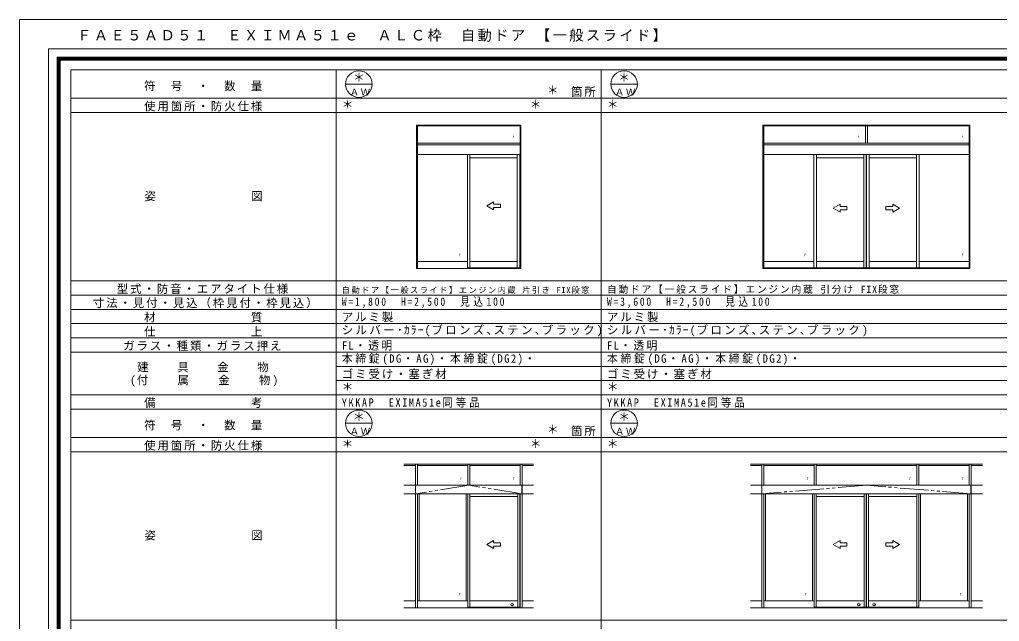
# Model space of a CAD drawing. Units: millimetres, scale not verified. Extents: x -14850 to 14850, y -10500 to 10500.
# Drawn here: x -14850 to 2332, y -65 to 10500 of the extents above; entities that cross this region are included whole.
import ezdxf
from ezdxf.enums import TextEntityAlignment as Align

# ---------------------------------------------------------------- set-up
doc = ezdxf.new("R2010")
doc.units = ezdxf.units.MM
doc.header["$LTSCALE"] = 50
doc.linetypes.add('USER1', pattern=[15, 10, -1, 1, -1, 1, -1])
doc.layers.add('0-0_0', color=7, linetype='Continuous')
doc.layers.add('0-1_USER1', color=7, linetype='Continuous', lineweight=18)
doc.layers.add('0-2_YKK_ZWAK', color=4, linetype='Continuous', lineweight=18)
doc.styles.add('ＭＳ ゴシック', font='')
doc.styles.get('ＭＳ ゴシック').set_extended_font_data('MS Gothic')

msp = doc.modelspace()

# ---------------------------------------------------------------- linework, layer by layer
at = {"layer": '0-1_USER1'}
for p, q in [((-14850, -10500), (-14850, 10500)), ((-14850, 10500), (14850, 10500)), ((-14340.23, -9999.25), (-14340.23, 9987.41)), ((-14340.23, 9987.41), (14340.79, 9987.41)), ((-14190.23, -9849.81), (-14190.23, 9837.97)), ((-14190.23, 9837.97), (14190.23, 9837.97)), ((-14177.82, -9837.41), (-14177.82, 9825.57)), ((-14177.82, 9825.57), (14177.82, 9825.57)), ((-14164.85, -9825), (-14164.85, 9812.59)), ((-14164.85, 9812.59), (14165.42, 9812.59)), ((-14152.44, -9812.03), (-14152.44, 9799.62)), ((-14152.44, 9799.62), (14152.44, 9799.62)), ((-14140.04, -9799.06), (-14140.04, 9787.22)), ((-14140.04, 9787.22), (14140.04, 9787.22)), ((-13949.96, -8247.06), (-13949.96, 9617.94)), ((-13949.96, 9617.94), (13950.04, 9617.94)), ((-9299.96, -8247.06), (-9299.96, 9617.94)), ((-4649.96, -8247.06), (-4649.96, 9617.94)), ((-9133.29, 9367.94), (-8666.63, 9367.94)), ((-4483.29, 9367.94), (-4016.63, 9367.94)), ((-13949.96, 9117.94), (13950.04, 9117.94)), ((-13949.96, 8867.94), (13950.04, 8867.94)), ((-13949.96, 5912.94), (13950.04, 5912.94)), ((-13949.96, 5662.94), (13950.04, 5662.94)), ((-13949.96, 5412.94), (13950.04, 5412.94)), ((-13949.96, 5162.94), (13950.04, 5162.94)), ((-13949.96, 4912.94), (13950.04, 4912.94)), ((-13949.96, 4662.94), (13950.04, 4662.94)), ((-9299.96, 4412.94), (13950.04, 4412.94)), ((-9299.96, 4162.94), (13950.04, 4162.94)), ((-13949.96, 3912.94), (13950.04, 3912.94)), ((-13949.96, 3662.94), (13950.04, 3662.94)), ((-9133.29, 3412.94), (-8666.63, 3412.94)), ((-4483.29, 3412.94), (-4016.63, 3412.94)), ((-13949.96, 3162.94), (13950.04, 3162.94)), ((-13949.96, 2912.94), (13950.04, 2912.94)), ((-13949.96, -42.06), (13950.04, -42.06))]:
    msp.add_line(p, q, dxfattribs=at)
for centre in [(-8899.96, 9367.94), (-4249.96, 9367.94), (-8899.96, 3412.94), (-4249.96, 3412.94)]:
    msp.add_circle(centre, 233.33, dxfattribs=at)
at = {"layer": '0-2_YKK_ZWAK'}
for p, q in [((-6060.76, 8647.94), (-7889.16, 8647.94)), ((-7889.16, 6132.94), (-7889.16, 8647.94)), ((-7874.16, 6132.94), (-7874.16, 8647.94)), ((-6074.16, 8632.94), (-7874.16, 8632.94)), ((-6074.16, 6132.94), (-6074.16, 8647.94)), ((-6060.76, 6132.94), (-6060.76, 8647.94)), ((-1814.96, 6132.94), (-1814.96, 8647.94)), ((1815.04, 8647.94), (-1814.96, 8647.94)), ((-1799.96, 6132.94), (-1799.96, 8647.94)), ((1800.04, 8632.94), (-1799.96, 8632.94)), ((-17.46, 8632.94), (-17.46, 8332.94)), ((17.54, 8632.94), (17.54, 8332.94)), ((1800.04, 6132.94), (1800.04, 8647.94)), ((1800.04, 6132.94), (1800.04, 8647.94)), ((1815.04, 6132.94), (1815.04, 8647.94)), ((-6074.16, 8332.94), (-7874.16, 8332.94)), ((-6074.16, 8302.94), (-7874.16, 8302.94)), ((-6074.16, 8298.94), (-7874.16, 8298.94)), ((1800.04, 8332.94), (-1799.96, 8332.94)), ((1800.04, 8302.94), (-1799.96, 8302.94)), ((1800.04, 8298.94), (-1799.96, 8298.94)), ((-6074.16, 8132.94), (-7874.16, 8132.94)), ((-6996.66, 8132.94), (-6996.66, 6142.94)), ((-6951.66, 8132.94), (-6951.66, 6142.94)), ((-6124.16, 6142.94), (-6124.16, 8132.94)), ((-6079.16, 6142.94), (-6079.16, 8132.94)), ((1800.04, 8132.94), (-1799.96, 8132.94)), ((-922.46, 8132.94), (-922.46, 6142.94)), ((-877.46, 8132.94), (-877.46, 6142.94)), ((-47.46, 6142.94), (-47.46, 8132.94)), ((-2.46, 6142.94), (-2.46, 8132.94)), ((2.54, 6142.94), (2.54, 8132.94)), ((47.54, 6142.94), (47.54, 8132.94)), ((877.54, 8132.94), (877.54, 6142.94)), ((922.54, 8132.94), (922.54, 6142.94)), ((-6124.16, 8072.93), (-6951.66, 8072.93)), ((-47.46, 8072.93), (-877.46, 8072.93)), ((47.54, 8072.93), (877.54, 8072.93)), ((-6657.91, 7229.83), (-6537.91, 7299.11)), ((-6657.91, 7229.83), (-6537.91, 7160.55)), ((-6537.91, 7259.83), (-6537.91, 7299.11)), ((-6537.91, 7259.83), (-6417.91, 7259.83)), ((-6417.91, 7259.83), (-6417.91, 7199.83)), ((-582.46, 7188.94), (-462.46, 7258.23)), ((-462.46, 7218.94), (-462.46, 7258.23)), ((-462.46, 7218.94), (-342.46, 7218.94)), ((-342.46, 7218.94), (-342.46, 7158.94)), ((342.54, 7218.94), (342.54, 7158.94)), ((462.54, 7218.94), (342.54, 7218.94)), ((462.54, 7218.94), (462.54, 7258.23)), ((582.54, 7188.94), (462.54, 7258.23)), ((-6537.91, 7160.55), (-6537.91, 7199.83)), ((-6417.91, 7199.83), (-6537.91, 7199.83)), ((-582.46, 7188.94), (-462.46, 7119.66)), ((-462.46, 7119.66), (-462.46, 7158.94)), ((-342.46, 7158.94), (-462.46, 7158.94)), ((342.54, 7158.94), (462.54, 7158.94)), ((582.54, 7188.94), (462.54, 7119.66)), ((462.54, 7119.66), (462.54, 7158.94)), ((-7874.16, 6252.94), (-6996.66, 6252.94)), ((-6951.66, 6252.94), (-6124.16, 6252.94)), ((-922.46, 6252.94), (-1799.96, 6252.94)), ((-877.46, 6252.94), (-47.46, 6252.94)), ((877.54, 6252.94), (47.54, 6252.94)), ((922.54, 6252.94), (1800.04, 6252.94)), ((-7889.16, 6132.94), (-6060.76, 6132.94)), ((-6996.66, 6142.94), (-6996.66, 6132.94)), ((-6996.66, 6142.94), (-6079.16, 6142.94)), ((-6951.66, 6132.94), (-6951.66, 6142.94)), ((-1814.96, 6132.94), (1815.04, 6132.94)), ((-1799.96, 6142.94), (1800.04, 6142.94)), ((-8109.16, 2695.44), (-5839.16, 2695.44)), ((-7909.16, 2670.44), (-8109.16, 2670.44)), ((-7909.16, 175.44), (-7909.16, 2695.44)), ((-7874.16, 2325.44), (-7874.16, 2695.44)), ((-7874.16, 2670.44), (-6991.66, 2670.44)), ((-6991.66, 2325.44), (-6991.66, 2695.44)), ((-6956.66, 2325.44), (-6956.66, 2695.44)), ((-6956.66, 2670.44), (-6078.66, 2670.44)), ((-6074.16, 2670.44), (-6078.66, 2670.44)), ((-6074.16, 2325.44), (-6074.16, 2695.44)), ((-6039.16, 175.44), (-6039.16, 2695.44)), ((-6039.16, 2670.44), (-5839.16, 2670.44)), ((-2034.96, 2695.44), (2035.04, 2695.44)), ((-1834.96, 2670.44), (-2034.96, 2670.44)), ((-1834.96, 175.44), (-1834.96, 2695.44)), ((-1799.96, 2325.44), (-1799.96, 2695.44)), ((-1799.96, 2670.44), (-917.46, 2670.44)), ((-917.46, 2325.44), (-917.46, 2695.44)), ((-882.46, 2325.44), (-882.46, 2695.44)), ((-882.46, 2670.44), (0.04, 2670.44)), ((882.54, 2670.44), (0.04, 2670.44)), ((882.54, 2325.44), (882.54, 2695.44)), ((917.54, 2325.44), (917.54, 2695.44)), ((1800.04, 2670.44), (917.54, 2670.44)), ((1800.04, 2325.44), (1800.04, 2695.44)), ((1835.04, 175.44), (1835.04, 2695.44)), ((1835.04, 2670.44), (2035.04, 2670.44)), ((-7909.16, 2325.44), (-8109.16, 2325.44)), ((-7909.16, 2325.44), (-6039.16, 2325.44)), ((-7906.16, 2175.44), (-7906.16, 2325.44)), ((-6042.16, 2175.44), (-6042.16, 2325.44)), ((-6039.16, 2325.44), (-5839.16, 2325.44)), ((-1834.96, 2325.44), (-2034.96, 2325.44)), ((-1834.96, 2325.44), (1835.04, 2325.44)), ((-1831.96, 2175.44), (-1831.96, 2325.44)), ((1832.04, 2175.44), (1832.04, 2325.44)), ((1835.04, 2325.44), (2035.04, 2325.44)), ((-7909.16, 2175.44), (-8109.16, 2175.44)), ((-7909.16, 2175.44), (-6039.16, 2175.44)), ((-7874.16, 175.44), (-7874.16, 2175.44)), ((-7844.16, 295.44), (-7844.16, 2175.44)), ((-7021.66, 295.44), (-7021.66, 2175.44)), ((-6991.66, 175.44), (-6991.66, 2175.44)), ((-6956.66, 175.44), (-6956.66, 2175.44)), ((-6956.66, 2127.94), (-6114.16, 2127.94)), ((-6114.16, 185.44), (-6114.16, 2175.44)), ((-6079.16, 185.44), (-6079.16, 2175.44)), ((-6074.16, 175.44), (-6074.16, 2175.44)), ((-6074.16, 185.44), (-6074.16, 2175.44)), ((-6039.16, 2175.44), (-5839.16, 2175.44)), ((-1834.96, 2175.44), (-2034.96, 2175.44)), ((-1834.96, 2175.44), (1835.04, 2175.44)), ((-1799.96, 175.44), (-1799.96, 2175.44)), ((-1769.96, 295.44), (-1769.96, 2175.44)), ((-947.46, 295.44), (-947.46, 2175.44)), ((-917.46, 175.44), (-917.46, 2175.44)), ((-882.46, 175.44), (-882.46, 2175.44)), ((-882.46, 2127.94), (-37.46, 2127.94)), ((-37.46, 185.44), (-37.46, 2175.44)), ((-2.46, 185.44), (-2.46, 2175.44)), ((2.54, 185.44), (2.54, 2175.44)), ((37.54, 185.44), (37.54, 2175.44)), ((882.54, 2127.94), (37.54, 2127.94)), ((882.54, 175.44), (882.54, 2175.44)), ((917.54, 175.44), (917.54, 2175.44)), ((947.54, 295.44), (947.54, 2175.44)), ((1770.04, 295.44), (1770.04, 2175.44)), ((1800.04, 175.44), (1800.04, 2175.44)), ((1835.04, 2175.44), (2035.04, 2175.44)), ((-6657.91, 1285.14), (-6537.91, 1354.42)), ((-6657.91, 1285.14), (-6537.91, 1215.86)), ((-6537.91, 1315.14), (-6537.91, 1354.42)), ((-6537.91, 1315.14), (-6417.91, 1315.14)), ((-6537.91, 1215.86), (-6537.91, 1255.14)), ((-6417.91, 1255.14), (-6537.91, 1255.14)), ((-6417.91, 1315.14), (-6417.91, 1255.14)), ((-582.46, 1283.96), (-462.46, 1353.24)), ((-582.46, 1283.96), (-462.46, 1214.68)), ((-580.41, 1285.14), (-541.99, 1307.67)), ((-462.46, 1313.96), (-462.46, 1353.24)), ((-462.46, 1313.96), (-342.46, 1313.96)), ((-462.46, 1214.68), (-462.46, 1253.96)), ((-342.46, 1253.96), (-462.46, 1253.96)), ((-342.46, 1313.96), (-342.46, 1253.96)), ((342.54, 1315.14), (342.54, 1255.14)), ((462.54, 1315.14), (342.54, 1315.14)), ((342.54, 1255.14), (462.54, 1255.14)), ((462.54, 1315.14), (462.54, 1354.42)), ((582.54, 1285.14), (462.54, 1354.42)), ((582.54, 1285.14), (462.54, 1215.86)), ((462.54, 1215.86), (462.54, 1255.14)), ((582.54, 1285.14), (544.12, 1307.67)), ((-7909.16, 295.44), (-8109.16, 295.44)), ((-8109.16, 175.44), (-6078.66, 175.44)), ((-7874.16, 295.44), (-6991.66, 295.44)), ((-6991.66, 185.44), (-6079.16, 185.44)), ((-6956.66, 295.44), (-6114.16, 295.44)), ((-5839.16, 175.44), (-6078.66, 175.44)), ((-6039.16, 295.44), (-5839.16, 295.44)), ((-1834.96, 295.44), (-2034.96, 295.44)), ((-2034.96, 175.44), (0.04, 175.44)), ((-1799.96, 295.44), (-917.46, 295.44)), ((-917.46, 185.44), (-2.46, 185.44)), ((-882.46, 295.44), (-37.46, 295.44)), ((2035.04, 175.44), (0.04, 175.44)), ((917.54, 185.44), (2.54, 185.44)), ((882.54, 295.44), (37.54, 295.44)), ((1800.04, 295.44), (917.54, 295.44)), ((1835.04, 295.44), (2035.04, 295.44))]:
    msp.add_line(p, q, dxfattribs=at)
at = {"layer": '0-2_YKK_ZWAK', "linetype": 'USER1'}
for p, q in [((-6974.16, 2325.44), (-7909.16, 2175.44)), ((-6039.16, 2175.44), (-6974.16, 2325.44)), ((0.04, 2325.44), (-1834.96, 2175.44)), ((1835.04, 2175.44), (0.04, 2325.44))]:
    msp.add_line(p, q, dxfattribs=at)
at = {"layer": '0-2_YKK_ZWAK'}
for centre in [(-6213.16, 230.52), (-134.46, 230.52), (134.54, 230.52)]:
    msp.add_circle(centre, 22, dxfattribs=at)

# ---------------------------------------------------------------- texts
at = {"layer": '0-0_0', "style": 'ＭＳ ゴシック'}
for p in [(-8999.96, 9367.94), (-4349.96, 9367.94), (-5599.96, 9142.94), (-9199.96, 8892.94), (-5899.96, 8892.94), (-4549.96, 8892.94), (-9199.96, 3937.94), (-4549.96, 3937.94), (-8999.96, 3412.94), (-4349.96, 3412.94), (-5599.96, 3187.94), (-9199.96, 2937.94), (-5899.96, 2937.94), (-4549.96, 2937.94)]:
    msp.add_text('＊', height=146.6, dxfattribs=at).set_placement(p, align=Align.BOTTOM_LEFT)
at = {"layer": '0-0_0', "attachment_point": 7, "style": 'ＭＳ ゴシック'}
for s, insert, char_height in [('\\T1.17;ＦＡＥ５ＡＤ５１\u3000ＥＸＩＭＡ５１ｅ\u3000ＡＬＣ枠\u3000自動ドア\\~【一般スライド】', (-13840.23, 10112.41), 183.3), ('\\T1.19;自動ドア【一般スライド】エンジン内蔵\\~引分け\\~FIX段窓', (-4549.96, 5687.94), 124.6), ('\\T1.19;自動ドア【一般スライド】エンジン内蔵\\~片引き\\~FIX段窓', (-9199.96, 5687.94), 102.6), ('\\T1.36;\\W0.85;W=1,800\\~\\~H=2,500\\~\\~見込100', (-9199.96, 5437.94), 146.6), ('\\T1.36;\\W0.85;W=3,600\\~\\~H=2,500\\~\\~見込100', (-4549.96, 5437.94), 146.6), ('\\T1.17;アルミ製', (-9199.96, 5187.94), 146.6), ('\\T1.17;アルミ製', (-4549.96, 5187.94), 146.6), ('\\T1.21;シルバー･ｶﾗｰ(ブロンズ､ステン､ブラック)', (-9199.96, 4937.94), 146.6), ('\\T1.21;シルバー･ｶﾗｰ(ブロンズ､ステン､ブラック)', (-4549.96, 4937.94), 146.6), ('\\T1.22;\\W0.95;FL・透明', (-9199.96, 4687.94), 146.6), ('\\T1.22;\\W0.95;FL・透明', (-4549.96, 4687.94), 146.6), ('\\T1.25;\\W0.95;本締錠(DG・AG)・本締錠(DG2)・', (-9199.96, 4437.94), 146.6), ('\\T1.25;\\W0.95;本締錠(DG・AG)・本締錠(DG2)・', (-4549.96, 4437.94), 146.6), ('\\T1.17;ゴミ受け・塞ぎ材', (-9199.96, 4187.94), 146.6), ('\\T1.17;ゴミ受け・塞ぎ材', (-4549.96, 4187.94), 146.6), ('\\T1.31;\\W0.9;YKKAP\u3000EXIMA51e同等品', (-9199.96, 3687.94), 146.6), ('\\T1.31;\\W0.9;YKKAP\u3000EXIMA51e同等品', (-4549.96, 3687.94), 146.6)]:
    msp.add_mtext(s, dxfattribs=dict(at, insert=insert, char_height=char_height))
at = {"layer": '0-1_USER1', "attachment_point": 7, "style": 'ＭＳ ゴシック'}
for s, insert, char_height in [('\\T1.17;符\u3000号\u3000・\u3000数\u3000量', (-12666.33, 9242.94), 146.6), ('\\T1.17;ＡＷ', (-9059.96, 9167.94), 117.3), ('\\T1.17;箇所', (-5179.96, 9142.94), 146.6), ('\\T1.17;ＡＷ', (-4409.96, 9167.94), 117.3), ('\\T1.17;使用箇所・防火仕様', (-12666.33, 8887.94), 146.6), ('\\T1.17;姿\u3000\u3000\u3000\u3000\u3000\u3000\u3000図', (-12659.66, 7310.44), 146.6), ('\\T1.17;型式・防音・エアタイト仕様', (-13146.33, 5682.94), 146.6), ('\\T1.17;寸法・見付・見込（枠見付・枠見込）', (-13566.33, 5432.94), 146.6), ('\\T1.17;材\u3000\u3000\u3000\u3000\u3000\u3000\u3000質', (-12666.33, 5182.94), 146.6), ('\\T1.17;仕\u3000\u3000\u3000\u3000\u3000\u3000\u3000上', (-12666.33, 4932.94), 146.6), ('\\T1.17;ガラス・種類・ガラス押え', (-13033, 4682.94), 146.6), ('\\T1.17;建\u3000\u3000具\u3000\u3000金\u3000\u3000物', (-12786.33, 4307.94), 146.6), ('\\T1.19;(付\u3000\u3000属\u3000\u3000金\u3000\u3000物)', (-12913, 4057.94), 146.6), ('\\T1.17;備\u3000\u3000\u3000\u3000\u3000\u3000\u3000考', (-12666.33, 3682.94), 146.6), ('\\T1.17;符\u3000号\u3000・\u3000数\u3000量', (-12666.33, 3287.94), 146.6), ('\\T1.17;ＡＷ', (-9059.96, 3212.94), 117.3), ('\\T1.17;箇所', (-5179.96, 3187.94), 146.6), ('\\T1.17;ＡＷ', (-4409.96, 3212.94), 117.3), ('\\T1.17;使用箇所・防火仕様', (-12666.33, 2932.94), 146.6), ('\\T1.17;姿\u3000\u3000\u3000\u3000\u3000\u3000\u3000図', (-12659.66, 1355.44), 146.6)]:
    msp.add_mtext(s, dxfattribs=dict(at, insert=insert, char_height=char_height))
at = {"layer": '0-2_YKK_ZWAK', "color": 7, "style": 'ＭＳ ゴシック', "width": 0.8}
for p in [(-6202, 8413.47), (-145.3, 8413.47), (1672.2, 8413.47), (-7144.5, 6333.47), (-1087.3, 6333.47), (1672.2, 6333.47), (-7121.75, 2405.97), (-6202, 2405.97), (-1045.3, 2405.97), (754.7, 2405.97), (1672.2, 2405.97), (-7149.5, 375.97), (-1075.3, 375.97), (1637.7, 375.97)]:
    msp.add_text('F', height=43.99, dxfattribs=at).set_placement(p, align=Align.BOTTOM_LEFT)

doc.saveas('drawing.dxf')
